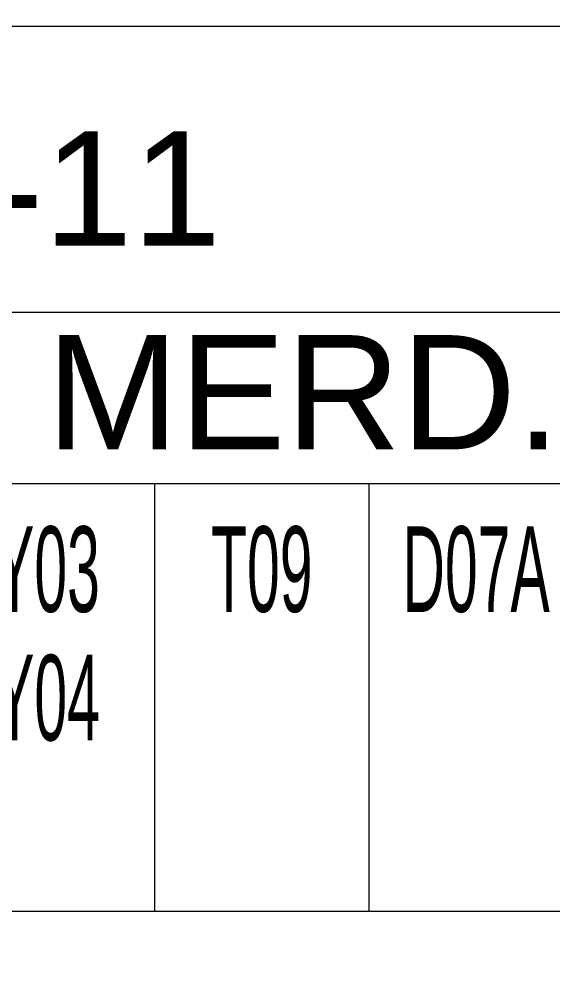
# Model space of a CAD drawing. Extents: x -1286 to 34975, y -230 to 6637.
# Drawn here: x 3310.3 to 3380.3, y 3725 to 3851.5 of the extents above; entities that cross this region are included whole.
import ezdxf
from ezdxf.enums import TextEntityAlignment as Align

# ---------------------------------------------------------------- set-up
doc = ezdxf.new("R2010")
doc.units = 0
doc.header["$LTSCALE"] = 20
doc.layers.get('0').update_dxf_attribs({"color": 9, "lineweight": 9})
doc.layers.add('14', color=9, linetype='Continuous', lineweight=9)
doc.layers.add('21_MAHAL', color=9, linetype='Continuous', lineweight=9)
doc.styles.add('Arial', font='arial.ttf', dxfattribs={"height": 2.5})
doc.styles.add('MuuM_TEXT-STANDART', font='ARIALN.TTF')

# ---------------------------------------------------------------- blocks, each defined once
blk = doc.blocks.new('0_roomno2')
blk.add_lwpolyline([(19.375, -10.5), (0, -10.5), (0, 0), (19.375, 0)], close=True)
for points in [[(0, -3), (19.375, -3)], [(8.125, -3), (8.125, -10.5)], [(11.875, -3), (11.875, -10.5)], [(15.625, -3), (15.625, -10.5)], [(0, -6.75), (8.125, -6.75)]]:
    blk.add_lwpolyline(points)
at = {"style": 'MuuM_TEXT-STANDART', "width": 0.6}
blk.add_text('H:', height=1.5, dxfattribs=at).set_placement((0.35, -8.608), align=Align.MIDDLE_LEFT)
at = {"style": 'Arial'}
blk.add_attdef('ODANO', (0, 1.17), '', height=2, dxfattribs=at)
blk.add_attdef('MEKANADI', text='', height=2, dxfattribs=at).set_placement((0.35, -3), align=Align.BOTTOM_LEFT)
at = {"style": 'MuuM_TEXT-STANDART', "width": 0.6}
for tag, p in [('YER01', (10, -4.5)), ('TAVAN01', (13.75, -4.5)), ('DUVAR01', (17.5, -4.5)), ('YER02', (10, -6.75)), ('TAVAN02', (13.75, -6.75)), ('DUVAR02', (17.5, -6.75)), ('YER03', (10, -9)), ('TAVAN03', (13.75, -9)), ('DUVAR03', (17.5, -9))]:
    blk.add_attdef(tag, text='', height=1.5, dxfattribs=at).set_placement(p, align=Align.MIDDLE_CENTER)
for tag, p in [('M2', (0.35, -4.875)), ('TEMIZTAVANYUKSEKLIGI', (1.8, -8.608))]:
    blk.add_attdef(tag, text='', height=1.5, dxfattribs=at).set_placement(p, align=Align.MIDDLE_LEFT)

msp = doc.modelspace()

# ---------------------------------------------------------------- linework, layer by layer
at = {"layer": '14'}
for points in [[(3477.84, 3888.5), (3477.84, 3875.5), (3402.84, 3875.5), (3402.84, 3830.5), (3383.84, 3830.5), (3383.84, 3850.5), (3242.84, 3850.5)], [(3378.84, 3850.5), (3378.84, 3850.5), (2852.84, 3850.5), (2852.84, 3584.5), (3383.84, 3584.5), (3383.84, 3724.5), (3398.84, 3724.5)]]:
    msp.add_lwpolyline(points, dxfattribs=at)

# ---------------------------------------------------------------- block references
at = {"layer": '21_MAHAL'}
ref = msp.add_blockref('0_roomno2', (3238.97, 3812.96), dxfattribs=dict(at, xscale=7.5, yscale=7.5, zscale=7.5))
ref.add_attrib('ODANO', 'VW-ZK-11', (3238.97, 3821.73), dxfattribs={"layer": '0', "height": 15, "style": 'Arial'})
ref.add_attrib('MEKANADI', 'M02 Y. MERD.', dxfattribs={"layer": '0', "height": 15, "style": 'Arial'}).set_placement((3241.6, 3790.46), align=Align.BOTTOM_LEFT)
ref.add_attrib('M2', '##### m2', dxfattribs={"layer": '0', "height": 11.25, "style": 'MuuM_TEXT-STANDART', "width": 0.6}).set_placement((3241.6, 3776.4), align=Align.MIDDLE_LEFT)
ref.add_attrib('TEMIZTAVANYUKSEKLIGI', '3.75 m', dxfattribs={"layer": '0', "height": 11.25, "style": 'MuuM_TEXT-STANDART', "width": 0.6}).set_placement((3252.47, 3748.4), align=Align.MIDDLE_LEFT)
ref.add_attrib('YER01', 'Y03', dxfattribs={"layer": '0', "height": 11.25, "style": 'MuuM_TEXT-STANDART', "width": 0.6}).set_placement((3313.97, 3779.21), align=Align.MIDDLE_CENTER)
ref.add_attrib('TAVAN01', 'T09', dxfattribs={"layer": '0', "height": 11.25, "style": 'MuuM_TEXT-STANDART', "width": 0.6}).set_placement((3342.1, 3779.21), align=Align.MIDDLE_CENTER)
ref.add_attrib('DUVAR01', 'D07A', dxfattribs={"layer": '0', "height": 11.25, "style": 'MuuM_TEXT-STANDART', "width": 0.6}).set_placement((3370.22, 3779.21), align=Align.MIDDLE_CENTER)
ref.add_attrib('YER02', 'Y04', dxfattribs={"layer": '0', "height": 11.25, "style": 'MuuM_TEXT-STANDART', "width": 0.6}).set_placement((3313.97, 3762.33), align=Align.MIDDLE_CENTER)

doc.saveas('drawing.dxf')
